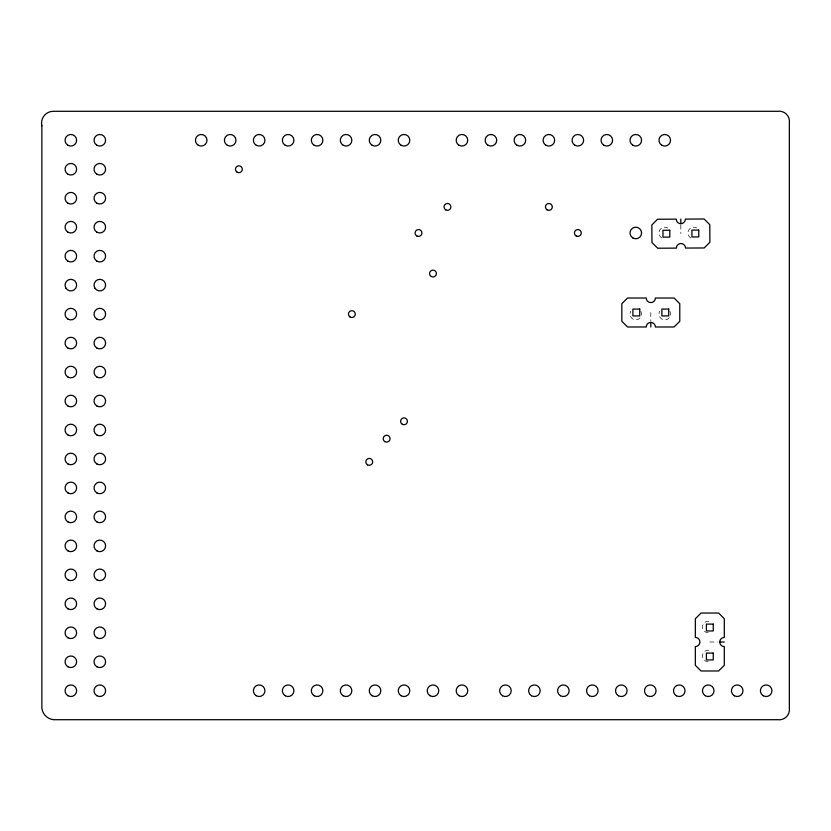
<?xml version="1.0" encoding="UTF-8"?>
<svg xmlns="http://www.w3.org/2000/svg" width="831" height="831" viewBox="0 0 831 831"><rect width="100%" height="100%" fill="white"/><g stroke="black" fill="none" stroke-linecap="round" stroke-linejoin="round"><path stroke-width="0.62" stroke-dasharray="4.16 3.12" d="M709.819 642.01L717.267 642.01M680.818 224.921L680.869 233.604M650.808 312.498L650.808 321.182M661.871 237.998A5.796 5.796 0 0 1 659.752 230.083A5.796 5.796 0 0 1 667.667 227.954M690.841 237.998A5.796 5.796 0 0 1 688.722 230.083A5.796 5.796 0 0 1 696.638 227.954M640.815 311.199A5.796 5.796 0 0 1 635.798 319.893A5.796 5.796 0 0 1 630.781 311.199M669.786 311.199A5.796 5.796 0 0 1 669.786 316.995M669.215 317.816A5.796 5.796 0 0 1 661.445 318.844A5.796 5.796 0 0 1 659.752 311.199M708.23 632.786A5.796 5.796 0 0 1 702.631 625.494A5.796 5.796 0 0 1 711.128 621.983M708.23 661.767A5.796 5.796 0 0 1 702.631 654.464A5.796 5.796 0 0 1 711.128 650.953"/><path stroke-width="1.25" d="M719.75 642.01A4.56 4.56 0 0 1 724.31 637.439L724.31 618.742L718.607 613.039L701.042 613.039L695.339 618.742L695.339 637.439A4.56 4.56 0 0 1 699.899 642.01A4.56 4.56 0 0 1 695.339 646.57L695.339 665.278L701.042 670.981L718.607 670.981L724.31 665.278L724.31 646.57A4.56 4.56 0 0 1 719.75 642.01L724.31 642.01M680.786 219.114L680.818 223.674A4.56 4.56 0 0 1 676.226 219.145L657.518 219.249L651.847 224.983L651.951 242.548L657.685 248.22L676.392 248.116A4.56 4.56 0 0 1 680.921 243.525A4.56 4.56 0 0 1 685.513 248.064L704.221 247.96L709.892 242.216L709.788 224.65L704.054 218.989L685.346 219.093A4.56 4.56 0 0 1 680.818 223.674M650.808 322.428A4.56 4.56 0 0 0 646.248 326.988L627.54 326.988L621.837 321.285L621.837 303.72L627.54 298.017L646.248 298.017A4.56 4.56 0 0 0 650.808 302.577A4.56 4.56 0 0 0 655.368 298.017L674.076 298.017L679.779 303.72L679.779 321.285L674.076 326.988L655.368 326.988A4.56 4.56 0 0 0 650.808 322.428L650.808 326.988M41.872 125.782L41.872 708.116A13.119 13.119 0 0 0 53.454 719.708L777.764 719.708A10.242 10.242 0 0 0 789.346 708.116L789.346 122.884A10.242 10.242 0 0 0 777.764 111.292L53.454 111.292A11.769 11.769 0 0 0 41.872 125.782M669.786 230.239L662.941 230.28L662.982 237.126L669.828 237.084L669.786 230.239M698.757 230.083L691.911 230.114L691.953 236.96L698.798 236.918L698.757 230.083M639.745 309.08L632.9 309.08L632.9 315.925L639.745 315.925L639.745 309.08M668.716 309.08L661.871 309.08L661.871 315.925L668.716 315.925L668.716 309.08M713.247 624.102L706.402 624.102L706.402 630.947L713.247 630.947L713.247 624.102M713.247 653.073L706.402 653.073L706.402 659.918L713.247 659.918L713.247 653.073M416.798 235.942A3.417 3.417 0 0 0 421.93 232.971A3.417 3.417 0 0 0 416.798 230.01A3.417 3.417 0 0 0 416.798 235.942M576.143 235.942A3.417 3.417 0 0 0 581.274 232.971A3.417 3.417 0 0 0 576.143 230.01A3.417 3.417 0 0 0 576.143 235.942M547.172 209.869A3.417 3.417 0 0 0 552.303 206.898A3.417 3.417 0 0 0 547.172 203.938A3.417 3.417 0 0 0 547.172 209.869M445.769 209.869A3.417 3.417 0 0 0 450.901 206.898A3.417 3.417 0 0 0 445.769 203.938A3.417 3.417 0 0 0 445.769 209.869M237.167 172.204A3.417 3.417 0 0 0 242.299 169.233A3.417 3.417 0 0 0 237.167 166.273A3.417 3.417 0 0 0 237.167 172.204M402.308 424.257A3.417 3.417 0 0 0 407.439 421.296A3.417 3.417 0 0 0 402.308 418.336A3.417 3.417 0 0 0 402.308 424.257M384.93 441.645A3.417 3.417 0 0 0 390.061 438.675A3.417 3.417 0 0 0 384.93 435.714A3.417 3.417 0 0 0 384.93 441.645M367.541 464.82A3.417 3.417 0 0 0 372.672 461.859A3.417 3.417 0 0 0 367.541 458.889A3.417 3.417 0 0 0 367.541 464.82M350.163 317.058A3.417 3.417 0 0 0 355.294 314.097A3.417 3.417 0 0 0 350.163 311.137A3.417 3.417 0 0 0 350.163 317.058M431.279 276.505A3.417 3.417 0 0 0 436.41 273.534A3.417 3.417 0 0 0 431.279 270.574A3.417 3.417 0 0 0 431.279 276.505M661.871 145.28A5.796 5.796 0 0 0 670.565 140.262A5.796 5.796 0 0 0 661.871 135.245A5.796 5.796 0 0 0 661.871 145.28M632.9 145.28A5.796 5.796 0 0 0 641.594 140.262A5.796 5.796 0 0 0 632.9 135.245A5.796 5.796 0 0 0 632.9 145.28M603.929 145.28A5.796 5.796 0 0 0 612.613 140.262A5.796 5.796 0 0 0 603.929 135.245A5.796 5.796 0 0 0 603.929 145.28M574.959 145.28A5.796 5.796 0 0 0 583.642 140.262A5.796 5.796 0 0 0 574.959 135.245A5.796 5.796 0 0 0 574.959 145.28M545.977 145.28A5.796 5.796 0 0 0 554.672 140.262A5.796 5.796 0 0 0 545.977 135.245A5.796 5.796 0 0 0 545.977 145.28M517.007 145.28A5.796 5.796 0 0 0 525.701 140.262A5.796 5.796 0 0 0 517.007 135.245A5.796 5.796 0 0 0 517.007 145.28M488.036 145.28A5.796 5.796 0 0 0 496.73 140.262A5.796 5.796 0 0 0 488.036 135.245A5.796 5.796 0 0 0 488.036 145.28M459.065 145.28A5.796 5.796 0 0 0 467.76 140.262A5.796 5.796 0 0 0 459.065 135.245A5.796 5.796 0 0 0 459.065 145.28M401.124 145.28A5.796 5.796 0 0 0 409.818 140.262A5.796 5.796 0 0 0 401.124 135.245A5.796 5.796 0 0 0 401.124 145.28M372.153 145.28A5.796 5.796 0 0 0 380.837 140.262A5.796 5.796 0 0 0 372.153 135.245A5.796 5.796 0 0 0 372.153 145.28M343.182 145.28A5.796 5.796 0 0 0 351.866 140.262A5.796 5.796 0 0 0 343.182 135.245A5.796 5.796 0 0 0 343.182 145.28M314.201 145.28A5.796 5.796 0 0 0 322.895 140.262A5.796 5.796 0 0 0 314.201 135.245A5.796 5.796 0 0 0 314.201 145.28M285.23 145.28A5.796 5.796 0 0 0 293.925 140.262A5.796 5.796 0 0 0 285.23 135.245A5.796 5.796 0 0 0 285.23 145.28M256.26 145.28A5.796 5.796 0 0 0 264.954 140.262A5.796 5.796 0 0 0 256.26 135.245A5.796 5.796 0 0 0 256.26 145.28M227.289 145.28A5.796 5.796 0 0 0 235.983 140.262A5.796 5.796 0 0 0 227.289 135.245A5.796 5.796 0 0 0 227.289 145.28M198.318 145.28A5.796 5.796 0 0 0 207.012 140.262A5.796 5.796 0 0 0 198.318 135.245A5.796 5.796 0 0 0 198.318 145.28M256.26 695.755A5.796 5.796 0 0 0 264.954 690.738A5.796 5.796 0 0 0 256.26 685.72A5.796 5.796 0 0 0 256.26 695.755M285.23 695.755A5.796 5.796 0 0 0 293.925 690.738A5.796 5.796 0 0 0 285.23 685.72A5.796 5.796 0 0 0 285.23 695.755M314.201 695.755A5.796 5.796 0 0 0 322.895 690.738A5.796 5.796 0 0 0 314.201 685.72A5.796 5.796 0 0 0 314.201 695.755M343.182 695.755A5.796 5.796 0 0 0 351.866 690.738A5.796 5.796 0 0 0 343.182 685.72A5.796 5.796 0 0 0 343.182 695.755M372.153 695.755A5.796 5.796 0 0 0 380.837 690.738A5.796 5.796 0 0 0 372.153 685.72A5.796 5.796 0 0 0 372.153 695.755M401.124 695.755A5.796 5.796 0 0 0 409.818 690.738A5.796 5.796 0 0 0 401.124 685.72A5.796 5.796 0 0 0 401.124 695.755M430.094 695.755A5.796 5.796 0 0 0 438.789 690.738A5.796 5.796 0 0 0 430.094 685.72A5.796 5.796 0 0 0 430.094 695.755M459.065 695.755A5.796 5.796 0 0 0 467.76 690.738A5.796 5.796 0 0 0 459.065 685.72A5.796 5.796 0 0 0 459.065 695.755M502.526 695.755A5.796 5.796 0 0 0 511.221 690.738A5.796 5.796 0 0 0 502.526 685.72A5.796 5.796 0 0 0 502.526 695.755M531.497 695.755A5.796 5.796 0 0 0 540.192 690.738A5.796 5.796 0 0 0 531.497 685.72A5.796 5.796 0 0 0 531.497 695.755M560.468 695.755A5.796 5.796 0 0 0 569.162 690.738A5.796 5.796 0 0 0 560.468 685.72A5.796 5.796 0 0 0 560.468 695.755M589.439 695.755A5.796 5.796 0 0 0 598.133 690.738A5.796 5.796 0 0 0 589.439 685.72A5.796 5.796 0 0 0 589.439 695.755M618.409 695.755A5.796 5.796 0 0 0 627.104 690.738A5.796 5.796 0 0 0 618.409 685.72A5.796 5.796 0 0 0 618.409 695.755M647.38 695.755A5.796 5.796 0 0 0 656.075 690.738A5.796 5.796 0 0 0 647.38 685.72A5.796 5.796 0 0 0 647.38 695.755M676.361 695.755A5.796 5.796 0 0 0 685.045 690.738A5.796 5.796 0 0 0 676.361 685.72A5.796 5.796 0 0 0 676.361 695.755M705.332 695.755A5.796 5.796 0 0 0 714.016 690.738A5.796 5.796 0 0 0 705.332 685.72A5.796 5.796 0 0 0 705.332 695.755M67.945 145.28A5.796 5.796 0 0 0 76.639 140.262A5.796 5.796 0 0 0 67.945 135.245A5.796 5.796 0 0 0 67.945 145.28M96.915 145.28A5.796 5.796 0 0 0 105.61 140.262A5.796 5.796 0 0 0 96.915 135.245A5.796 5.796 0 0 0 96.915 145.28M67.945 174.25A5.796 5.796 0 0 0 76.639 169.233A5.796 5.796 0 0 0 67.945 164.216A5.796 5.796 0 0 0 67.945 174.25M96.915 174.25A5.796 5.796 0 0 0 105.61 169.233A5.796 5.796 0 0 0 96.915 164.216A5.796 5.796 0 0 0 96.915 174.25M67.945 203.231A5.796 5.796 0 0 0 76.639 198.214A5.796 5.796 0 0 0 67.945 193.187A5.796 5.796 0 0 0 67.945 203.231M96.915 203.231A5.796 5.796 0 0 0 105.61 198.214A5.796 5.796 0 0 0 96.915 193.187A5.796 5.796 0 0 0 96.915 203.231M67.945 232.202A5.796 5.796 0 0 0 76.639 227.185A5.796 5.796 0 0 0 67.945 222.168A5.796 5.796 0 0 0 67.945 232.202M96.915 232.202A5.796 5.796 0 0 0 105.61 227.185A5.796 5.796 0 0 0 96.915 222.168A5.796 5.796 0 0 0 96.915 232.202M67.945 261.173A5.796 5.796 0 0 0 76.639 256.156A5.796 5.796 0 0 0 67.945 251.139A5.796 5.796 0 0 0 67.945 261.173M96.915 261.173A5.796 5.796 0 0 0 105.61 256.156A5.796 5.796 0 0 0 96.915 251.139A5.796 5.796 0 0 0 96.915 261.173M65.826 288.025A5.796 5.796 0 0 0 75.86 288.025A5.796 5.796 0 0 0 70.843 279.33A5.796 5.796 0 0 0 65.826 288.025M94.796 288.025A5.796 5.796 0 0 0 104.831 288.025A5.796 5.796 0 0 0 99.813 279.33A5.796 5.796 0 0 0 94.796 288.025M67.945 319.114A5.796 5.796 0 0 0 76.639 314.097A5.796 5.796 0 0 0 67.945 309.08A5.796 5.796 0 0 0 67.945 319.114M96.915 319.114A5.796 5.796 0 0 0 105.61 314.097A5.796 5.796 0 0 0 96.915 309.08A5.796 5.796 0 0 0 96.915 319.114M67.945 348.085A5.796 5.796 0 0 0 76.639 343.068A5.796 5.796 0 0 0 67.945 338.051A5.796 5.796 0 0 0 67.945 348.085M96.915 348.085A5.796 5.796 0 0 0 105.61 343.068A5.796 5.796 0 0 0 96.915 338.051A5.796 5.796 0 0 0 96.915 348.085M67.945 377.056A5.796 5.796 0 0 0 76.639 372.039A5.796 5.796 0 0 0 67.945 367.022A5.796 5.796 0 0 0 67.945 377.056M96.915 377.056A5.796 5.796 0 0 0 105.61 372.039A5.796 5.796 0 0 0 96.915 367.022A5.796 5.796 0 0 0 96.915 377.056M67.945 406.037A5.796 5.796 0 0 0 76.639 401.009A5.796 5.796 0 0 0 67.945 395.992A5.796 5.796 0 0 0 67.945 406.037M96.915 406.037A5.796 5.796 0 0 0 105.61 401.009A5.796 5.796 0 0 0 96.915 395.992A5.796 5.796 0 0 0 96.915 406.037M67.945 435.008A5.796 5.796 0 0 0 76.639 429.991A5.796 5.796 0 0 0 67.945 424.963A5.796 5.796 0 0 0 67.945 435.008M96.915 435.008A5.796 5.796 0 0 0 105.61 429.991A5.796 5.796 0 0 0 96.915 424.963A5.796 5.796 0 0 0 96.915 435.008M67.945 463.978A5.796 5.796 0 0 0 76.639 458.961A5.796 5.796 0 0 0 67.945 453.944A5.796 5.796 0 0 0 67.945 463.978M96.915 463.978A5.796 5.796 0 0 0 105.61 458.961A5.796 5.796 0 0 0 96.915 453.944A5.796 5.796 0 0 0 96.915 463.978M67.945 492.949A5.796 5.796 0 0 0 76.639 487.932A5.796 5.796 0 0 0 67.945 482.915A5.796 5.796 0 0 0 67.945 492.949M96.915 492.949A5.796 5.796 0 0 0 105.61 487.932A5.796 5.796 0 0 0 96.915 482.915A5.796 5.796 0 0 0 96.915 492.949M67.945 521.92A5.796 5.796 0 0 0 76.639 516.903A5.796 5.796 0 0 0 67.945 511.886A5.796 5.796 0 0 0 67.945 521.92M96.915 521.92A5.796 5.796 0 0 0 105.61 516.903A5.796 5.796 0 0 0 96.915 511.886A5.796 5.796 0 0 0 96.915 521.92M67.945 550.891A5.796 5.796 0 0 0 76.639 545.874A5.796 5.796 0 0 0 67.945 540.856A5.796 5.796 0 0 0 67.945 550.891M96.915 550.891A5.796 5.796 0 0 0 105.61 545.874A5.796 5.796 0 0 0 96.915 540.856A5.796 5.796 0 0 0 96.915 550.891M67.945 579.861A5.796 5.796 0 0 0 76.639 574.844A5.796 5.796 0 0 0 67.945 569.827A5.796 5.796 0 0 0 67.945 579.861M96.915 579.861A5.796 5.796 0 0 0 105.61 574.844A5.796 5.796 0 0 0 96.915 569.827A5.796 5.796 0 0 0 96.915 579.861M67.945 608.832A5.796 5.796 0 0 0 76.639 603.815A5.796 5.796 0 0 0 67.945 598.798A5.796 5.796 0 0 0 67.945 608.832M96.915 608.832A5.796 5.796 0 0 0 105.61 603.815A5.796 5.796 0 0 0 96.915 598.798A5.796 5.796 0 0 0 96.915 608.832M67.945 637.813A5.796 5.796 0 0 0 76.639 632.786A5.796 5.796 0 0 0 67.945 627.769A5.796 5.796 0 0 0 67.945 637.813M96.915 637.813A5.796 5.796 0 0 0 105.61 632.786A5.796 5.796 0 0 0 96.915 627.769A5.796 5.796 0 0 0 96.915 637.813M67.945 666.784A5.796 5.796 0 0 0 76.639 661.767A5.796 5.796 0 0 0 67.945 656.75A5.796 5.796 0 0 0 67.945 666.784M96.915 666.784A5.796 5.796 0 0 0 105.61 661.767A5.796 5.796 0 0 0 96.915 656.75A5.796 5.796 0 0 0 96.915 666.784M67.945 695.755A5.796 5.796 0 0 0 76.639 690.738A5.796 5.796 0 0 0 67.945 685.72A5.796 5.796 0 0 0 67.945 695.755M96.915 695.755A5.796 5.796 0 0 0 105.61 690.738A5.796 5.796 0 0 0 96.915 685.72A5.796 5.796 0 0 0 96.915 695.755M632.9 237.998A5.796 5.796 0 0 0 641.594 232.971A5.796 5.796 0 0 0 632.9 227.954A5.796 5.796 0 0 0 632.9 237.998M763.274 695.755A5.796 5.796 0 0 0 771.968 690.738A5.796 5.796 0 0 0 763.274 685.72A5.796 5.796 0 0 0 763.274 695.755M734.303 695.755A5.796 5.796 0 0 0 742.997 690.738A5.796 5.796 0 0 0 734.303 685.72A5.796 5.796 0 0 0 734.303 695.755"/></g></svg>
